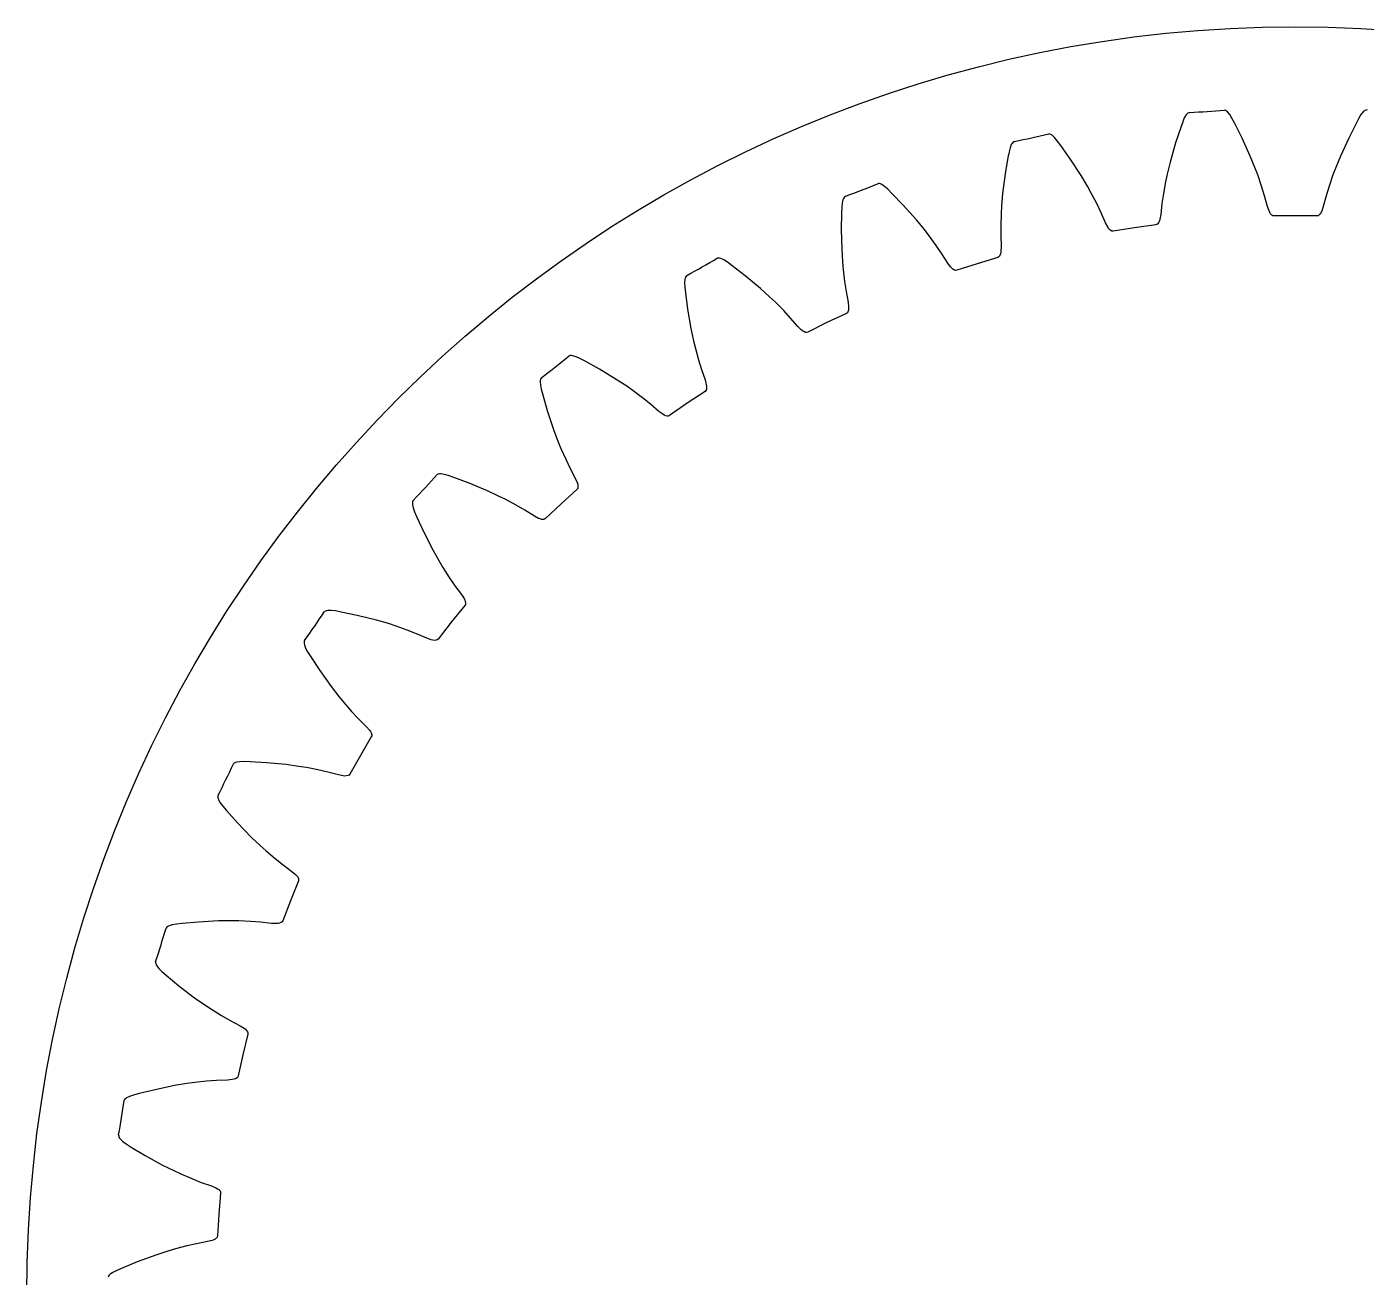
# Model space of a CAD drawing. Extents: x -35.2 to 35.2, y -35.2 to 35.2.
# Drawn here: x -35.25 to 1.97, y 0.5 to 35.25 of the extents above; entities that cross this region are included whole.
import ezdxf

# ---------------------------------------------------------------- set-up
doc = ezdxf.new("R2010")
doc.units = 0

msp = doc.modelspace()

# ---------------------------------------------------------------- linework, layer by layer
msp.add_circle((0, 0), 35.25)
msp.add_circle((0, 0), 35.25)
at = {"layer": 'layer0'}
for p, q in [((-3.04, 32.795), (-3.087, 32.716)), ((-3.015, 32.824), (-3.04, 32.795)), ((-2.989, 32.846), (-3.015, 32.824)), ((-2.963, 32.861), (-2.989, 32.846)), ((-2.936, 32.869), (-2.963, 32.861)), ((-1.939, 32.925), (-1.968, 32.936)), ((-1.911, 32.907), (-1.939, 32.925)), ((-1.882, 32.882), (-1.911, 32.907)), ((-1.823, 32.811), (-1.882, 32.882)), ((-1.765, 32.711), (-1.823, 32.811)), ((1.823, 32.811), (1.765, 32.711)), ((1.882, 32.882), (1.823, 32.811)), ((1.911, 32.907), (1.882, 32.882)), ((1.939, 32.925), (1.911, 32.907)), ((1.968, 32.936), (1.939, 32.925)), ((1.996, 32.939), (1.968, 32.936)), ((-3.186, 32.453), (-3.328, 32.021)), ((-3.13, 32.608), (-3.186, 32.453)), ((-3.087, 32.716), (-3.13, 32.608)), ((-1.686, 32.565), (-1.765, 32.711)), ((-1.482, 32.159), (-1.686, 32.565)), ((1.686, 32.565), (1.482, 32.159)), ((1.765, 32.711), (1.686, 32.565)), ((-7.874, 32.008), (-7.894, 31.976)), ((-7.852, 32.034), (-7.874, 32.008)), ((-7.828, 32.053), (-7.852, 32.034)), ((-7.802, 32.064), (-7.828, 32.053)), ((-6.825, 32.268), (-6.855, 32.275)), ((-6.794, 32.255), (-6.825, 32.268)), ((-6.762, 32.234), (-6.794, 32.255)), ((-6.693, 32.172), (-6.762, 32.234)), ((-6.62, 32.082), (-6.693, 32.172)), ((-6.521, 31.95), (-6.62, 32.082)), ((-3.328, 32.021), (-3.479, 31.491)), ((-1.253, 31.658), (-1.482, 32.159)), ((1.482, 32.159), (1.253, 31.658)), ((-7.955, 31.777), (-7.987, 31.615)), ((-7.929, 31.89), (-7.955, 31.777)), ((-7.894, 31.976), (-7.929, 31.89)), ((-6.258, 31.579), (-6.521, 31.95)), ((-1.123, 31.339), (-1.253, 31.658)), ((1.253, 31.658), (1.123, 31.339)), ((-7.987, 31.615), (-8.063, 31.167)), ((-5.957, 31.118), (-6.258, 31.579)), ((-3.479, 31.491), (-3.561, 31.156)), ((-1.045, 31.131), (-1.123, 31.339)), ((1.123, 31.339), (1.045, 31.131)), ((-11.558, 30.891), (-11.588, 30.892)), ((-8.063, 31.167), (-8.134, 30.621)), ((-5.781, 30.821), (-5.957, 31.118)), ((-3.607, 30.939), (-3.666, 30.616)), ((-3.561, 31.156), (-3.607, 30.939)), ((-0.938, 30.821), (-1.045, 31.131)), ((1.045, 31.131), (0.938, 30.821)), ((-12.517, 30.528), (-12.538, 30.506)), ((-12.494, 30.543), (-12.517, 30.528)), ((-11.525, 30.882), (-11.558, 30.891)), ((-11.49, 30.867), (-11.525, 30.882)), ((-11.413, 30.815), (-11.49, 30.867)), ((-11.328, 30.737), (-11.413, 30.815)), ((-11.21, 30.621), (-11.328, 30.737)), ((-10.895, 30.294), (-11.21, 30.621)), ((-8.134, 30.621), (-8.164, 30.277)), ((-5.673, 30.627), (-5.781, 30.821)), ((-5.521, 30.337), (-5.673, 30.627)), ((-3.666, 30.616), (-3.709, 30.338)), ((-0.854, 30.552), (-0.938, 30.821)), ((-0.775, 30.256), (-0.854, 30.552)), ((0.854, 30.552), (0.775, 30.256)), ((0.938, 30.821), (0.854, 30.552)), ((-12.603, 30.237), (-12.61, 30.072)), ((-12.593, 30.352), (-12.603, 30.237)), ((-12.572, 30.442), (-12.593, 30.352)), ((-12.556, 30.477), (-12.572, 30.442)), ((-12.538, 30.506), (-12.556, 30.477)), ((-10.529, 29.882), (-10.895, 30.294)), ((-8.164, 30.277), (-8.178, 30.056)), ((-5.398, 30.083), (-5.521, 30.337)), ((-3.709, 30.338), (-3.743, 30.033)), ((-0.733, 30.132), (-0.775, 30.256)), ((0.775, 30.256), (0.733, 30.132)), ((-12.61, 30.072), (-12.618, 29.617)), ((-10.31, 29.616), (-10.529, 29.882)), ((-8.178, 30.056), (-8.189, 29.728)), ((-5.276, 29.802), (-5.398, 30.083)), ((-5.216, 29.686), (-5.276, 29.802)), ((-3.826, 29.776), (-3.847, 29.759)), ((-3.797, 29.82), (-3.826, 29.776)), ((-3.78, 29.858), (-3.797, 29.82)), ((-3.766, 29.905), (-3.78, 29.858)), ((-3.743, 30.033), (-3.766, 29.905)), ((-0.712, 30.088), (-0.733, 30.132)), ((-0.69, 30.053), (-0.712, 30.088)), ((-0.655, 30.013), (-0.69, 30.053)), ((-0.631, 30), (-0.655, 30.013)), ((-0.597, 29.994), (-0.631, 30)), ((0, 29.999), (-0.597, 29.994)), ((0.597, 29.994), (0, 29.999)), ((0, 29.999), (0, 29.999)), ((0.631, 30), (0.597, 29.994)), ((0.655, 30.013), (0.631, 30)), ((0.69, 30.053), (0.655, 30.013)), ((0.712, 30.088), (0.69, 30.053)), ((0.733, 30.132), (0.712, 30.088)), ((-12.618, 29.617), (-12.607, 29.067)), ((-10.174, 29.44), (-10.31, 29.616)), ((-9.981, 29.175), (-10.174, 29.44)), ((-8.189, 29.728), (-8.189, 29.446)), ((-8.189, 29.446), (-8.178, 29.14)), ((-5.189, 29.646), (-5.216, 29.686)), ((-5.161, 29.614), (-5.189, 29.646)), ((-5.121, 29.581), (-5.161, 29.614)), ((-5.096, 29.571), (-5.121, 29.581)), ((-5.061, 29.57), (-5.096, 29.571)), ((-4.471, 29.664), (-5.061, 29.57)), ((-3.88, 29.748), (-4.471, 29.664)), ((-4.471, 29.664), (-4.471, 29.664)), ((-3.847, 29.759), (-3.88, 29.748)), ((-12.607, 29.067), (-12.586, 28.722)), ((-9.822, 28.943), (-9.981, 29.175)), ((-8.178, 29.14), (-8.181, 29.009)), ((-16.033, 28.823), (-16.063, 28.82)), ((-15.999, 28.819), (-16.033, 28.823)), ((-15.962, 28.809), (-15.999, 28.819)), ((-15.879, 28.77), (-15.962, 28.809)), ((-15.782, 28.706), (-15.879, 28.77)), ((-15.649, 28.608), (-15.782, 28.706)), ((-12.586, 28.722), (-12.566, 28.501)), ((-9.659, 28.683), (-9.822, 28.943)), ((-9.582, 28.577), (-9.659, 28.683)), ((-8.842, 28.666), (-9.411, 28.485)), ((-8.27, 28.837), (-8.842, 28.666)), ((-8.842, 28.666), (-8.842, 28.666)), ((-8.239, 28.853), (-8.27, 28.837)), ((-8.221, 28.873), (-8.239, 28.853)), ((-8.199, 28.921), (-8.221, 28.873)), ((-8.188, 28.961), (-8.199, 28.921)), ((-8.181, 29.009), (-8.188, 28.961)), ((-16.945, 28.296), (-16.959, 28.266)), ((-16.927, 28.321), (-16.945, 28.296)), ((-16.906, 28.34), (-16.927, 28.321)), ((-15.288, 28.331), (-15.649, 28.608)), ((-14.865, 27.979), (-15.288, 28.331)), ((-12.566, 28.501), (-12.528, 28.175)), ((-9.549, 28.542), (-9.582, 28.577)), ((-9.517, 28.514), (-9.549, 28.542)), ((-9.472, 28.487), (-9.517, 28.514)), ((-9.446, 28.481), (-9.472, 28.487)), ((-9.411, 28.485), (-9.446, 28.481)), ((-16.968, 28.229), (-16.976, 28.137)), ((-16.976, 28.137), (-16.969, 28.021)), ((-16.969, 28.021), (-16.951, 27.856)), ((-16.959, 28.266), (-16.968, 28.229)), ((-14.609, 27.748), (-14.865, 27.979)), ((-12.528, 28.175), (-12.486, 27.897)), ((-16.951, 27.856), (-16.892, 27.406)), ((-14.448, 27.595), (-14.609, 27.748)), ((-14.217, 27.362), (-14.448, 27.595)), ((-12.486, 27.897), (-12.429, 27.596)), ((-12.429, 27.596), (-12.413, 27.466)), ((-16.892, 27.406), (-16.798, 26.863)), ((-14.026, 27.156), (-14.217, 27.362)), ((-12.476, 27.283), (-13.016, 27.028)), ((-12.448, 27.303), (-12.476, 27.283)), ((-12.432, 27.325), (-12.448, 27.303)), ((-12.418, 27.376), (-12.432, 27.325)), ((-12.413, 27.418), (-12.418, 27.376)), ((-12.413, 27.466), (-12.413, 27.418)), ((-16.798, 26.863), (-16.726, 26.526)), ((-13.826, 26.923), (-14.026, 27.156)), ((-13.734, 26.83), (-13.826, 26.923)), ((-13.697, 26.799), (-13.734, 26.83)), ((-13.661, 26.777), (-13.697, 26.799)), ((-13.016, 27.028), (-13.552, 26.765)), ((-13.016, 27.028), (-13.016, 27.028)), ((-16.726, 26.526), (-16.673, 26.31)), ((-13.612, 26.757), (-13.661, 26.777)), ((-13.585, 26.755), (-13.612, 26.757)), ((-13.552, 26.765), (-13.585, 26.755)), ((-20.15, 26.111), (-20.179, 26.104)), ((-20.116, 26.113), (-20.15, 26.111)), ((-20.078, 26.108), (-20.116, 26.113)), ((-19.989, 26.082), (-20.078, 26.108)), ((-19.885, 26.033), (-19.989, 26.082)), ((-16.673, 26.31), (-16.587, 25.993)), ((-19.738, 25.956), (-19.885, 26.033)), ((-19.34, 25.736), (-19.738, 25.956)), ((-18.869, 25.451), (-19.34, 25.736)), ((-16.587, 25.993), (-16.505, 25.724)), ((-16.505, 25.724), (-16.403, 25.435)), ((-20.982, 25.422), (-20.986, 25.384)), ((-20.986, 25.384), (-20.98, 25.292)), ((-20.973, 25.455), (-20.982, 25.422)), ((-20.959, 25.482), (-20.973, 25.455)), ((-20.941, 25.504), (-20.959, 25.482)), ((-18.581, 25.261), (-18.869, 25.451)), ((-16.403, 25.435), (-16.368, 25.309)), ((-16.368, 25.309), (-16.361, 25.261)), ((-20.98, 25.292), (-20.955, 25.179)), ((-20.955, 25.179), (-20.914, 25.019)), ((-20.914, 25.019), (-20.788, 24.582)), ((-18.4, 25.133), (-18.581, 25.261)), ((-18.137, 24.937), (-18.4, 25.133)), ((-17.916, 24.762), (-18.137, 24.937)), ((-16.403, 25.118), (-16.899, 24.787)), ((-16.378, 25.143), (-16.403, 25.118)), ((-16.366, 25.167), (-16.378, 25.143)), ((-16.359, 25.219), (-16.366, 25.167)), ((-16.361, 25.261), (-16.359, 25.219)), ((-20.788, 24.582), (-20.614, 24.059)), ((-17.684, 24.562), (-17.916, 24.762)), ((-16.899, 24.787), (-17.389, 24.446)), ((-16.899, 24.787), (-16.899, 24.787)), ((-17.58, 24.483), (-17.684, 24.562)), ((-17.538, 24.459), (-17.58, 24.483)), ((-17.499, 24.442), (-17.538, 24.459)), ((-17.448, 24.429), (-17.499, 24.442)), ((-17.421, 24.432), (-17.448, 24.429)), ((-17.389, 24.446), (-17.421, 24.432)), ((-20.614, 24.059), (-20.493, 23.737)), ((-20.493, 23.737), (-20.408, 23.531)), ((-20.408, 23.531), (-20.276, 23.231)), ((-20.276, 23.231), (-20.154, 22.977)), ((-23.816, 22.817), (-23.845, 22.805)), ((-23.783, 22.823), (-23.816, 22.817)), ((-23.745, 22.824), (-23.783, 22.823)), ((-23.654, 22.812), (-23.745, 22.824)), ((-23.542, 22.778), (-23.654, 22.812)), ((-23.386, 22.725), (-23.542, 22.778)), ((-22.96, 22.566), (-23.386, 22.725)), ((-20.154, 22.977), (-20.011, 22.706)), ((-20.011, 22.706), (-19.957, 22.587)), ((-22.452, 22.355), (-22.96, 22.566)), ((-22.139, 22.209), (-22.452, 22.355)), ((-19.963, 22.393), (-20.405, 21.991)), ((-19.942, 22.421), (-19.963, 22.393)), ((-19.957, 22.587), (-19.943, 22.541)), ((-19.943, 22.541), (-19.935, 22.499)), ((-19.934, 22.447), (-19.942, 22.421)), ((-19.935, 22.499), (-19.934, 22.447)), ((-24.533, 22.045), (-24.537, 22.011)), ((-24.537, 22.011), (-24.535, 21.973)), ((-24.535, 21.973), (-24.516, 21.883)), ((-24.523, 22.074), (-24.533, 22.045)), ((-24.509, 22.098), (-24.523, 22.074)), ((-21.94, 22.11), (-22.139, 22.209)), ((-21.651, 21.955), (-21.94, 22.11)), ((-20.405, 21.991), (-20.839, 21.581)), ((-20.405, 21.991), (-20.405, 21.991)), ((-24.516, 21.883), (-24.474, 21.774)), ((-24.474, 21.774), (-24.409, 21.622)), ((-24.409, 21.622), (-24.219, 21.209)), ((-21.407, 21.815), (-21.651, 21.955)), ((-21.147, 21.652), (-21.407, 21.815)), ((-21.032, 21.589), (-21.147, 21.652)), ((-20.987, 21.572), (-21.032, 21.589)), ((-20.947, 21.561), (-20.987, 21.572)), ((-20.894, 21.556), (-20.947, 21.561)), ((-20.868, 21.562), (-20.894, 21.556)), ((-20.839, 21.581), (-20.868, 21.562)), ((-24.219, 21.209), (-23.97, 20.718)), ((-23.97, 20.718), (-23.802, 20.417)), ((-23.802, 20.417), (-23.688, 20.226)), ((-23.688, 20.226), (-23.512, 19.949)), ((-23.512, 19.949), (-23.354, 19.717)), ((-23.354, 19.717), (-23.172, 19.47)), ((-23.172, 19.47), (-23.101, 19.36)), ((-23.101, 19.36), (-23.08, 19.317)), ((-26.951, 19.012), (-26.977, 18.997)), ((-26.919, 19.023), (-26.951, 19.012)), ((-26.882, 19.03), (-26.919, 19.023)), ((-26.789, 19.032), (-26.882, 19.03)), ((-26.674, 19.015), (-26.789, 19.032)), ((-26.512, 18.985), (-26.674, 19.015)), ((-26.067, 18.892), (-26.512, 18.985)), ((-23.078, 19.168), (-23.454, 18.704)), ((-23.08, 19.317), (-23.066, 19.277)), ((-23.061, 19.198), (-23.078, 19.168)), ((-23.066, 19.277), (-23.057, 19.225)), ((-23.057, 19.225), (-23.061, 19.198)), ((-25.533, 18.759), (-26.067, 18.892)), ((-25.202, 18.662), (-25.533, 18.759)), ((-24.99, 18.593), (-25.202, 18.662)), ((-23.454, 18.704), (-23.822, 18.234)), ((-23.454, 18.704), (-23.454, 18.704)), ((-24.681, 18.483), (-24.99, 18.593)), ((-24.419, 18.381), (-24.681, 18.483)), ((-24.138, 18.258), (-24.419, 18.381)), ((-24.015, 18.213), (-24.138, 18.258)), ((-27.539, 18.172), (-27.544, 18.142)), ((-27.544, 18.142), (-27.543, 18.108)), ((-27.543, 18.108), (-27.536, 18.071)), ((-27.528, 18.198), (-27.539, 18.172)), ((-27.536, 18.071), (-27.503, 17.984)), ((-27.503, 17.984), (-27.446, 17.883)), ((-27.446, 17.883), (-27.359, 17.743)), ((-23.968, 18.203), (-24.015, 18.213)), ((-23.926, 18.198), (-23.968, 18.203)), ((-23.874, 18.201), (-23.926, 18.198)), ((-23.849, 18.211), (-23.874, 18.201)), ((-23.822, 18.234), (-23.849, 18.211)), ((-27.359, 17.743), (-27.11, 17.363)), ((-27.11, 17.363), (-26.79, 16.914)), ((-26.79, 16.914), (-26.579, 16.642)), ((-26.579, 16.642), (-26.438, 16.47)), ((-26.438, 16.47), (-26.223, 16.222)), ((-26.223, 16.222), (-26.032, 16.016)), ((-26.032, 16.016), (-25.815, 15.799)), ((-25.815, 15.799), (-25.728, 15.701)), ((-25.728, 15.701), (-25.701, 15.661)), ((-25.701, 15.661), (-25.681, 15.624)), ((-25.677, 15.514), (-25.98, 15)), ((-25.681, 15.624), (-25.665, 15.574)), ((-25.665, 15.547), (-25.677, 15.514)), ((-25.665, 15.574), (-25.665, 15.547)), ((-25.98, 15), (-26.274, 14.48)), ((-25.98, 15), (-25.98, 15)), ((-29.484, 14.783), (-29.507, 14.764)), ((-29.454, 14.799), (-29.484, 14.783)), ((-29.418, 14.811), (-29.454, 14.799)), ((-29.327, 14.826), (-29.418, 14.811)), ((-29.21, 14.827), (-29.327, 14.826)), ((-29.045, 14.822), (-29.21, 14.827)), ((-28.591, 14.796), (-29.045, 14.822)), ((-28.043, 14.744), (-28.591, 14.796)), ((-27.701, 14.697), (-28.043, 14.744)), ((-27.482, 14.661), (-27.701, 14.697)), ((-27.16, 14.598), (-27.482, 14.661)), ((-26.886, 14.536), (-27.16, 14.598)), ((-26.59, 14.457), (-26.886, 14.536)), ((-26.462, 14.431), (-26.59, 14.457)), ((-26.413, 14.427), (-26.462, 14.431)), ((-26.371, 14.429), (-26.413, 14.427)), ((-26.32, 14.44), (-26.371, 14.429)), ((-26.296, 14.453), (-26.32, 14.44)), ((-26.274, 14.48), (-26.296, 14.453)), ((-29.94, 13.865), (-29.941, 13.834)), ((-29.941, 13.834), (-29.934, 13.801)), ((-29.933, 13.892), (-29.94, 13.865)), ((-29.934, 13.801), (-29.922, 13.765)), ((-29.922, 13.765), (-29.876, 13.684)), ((-29.876, 13.684), (-29.805, 13.593)), ((-29.805, 13.593), (-29.698, 13.467)), ((-29.698, 13.467), (-29.395, 13.128)), ((-29.395, 13.128), (-29.012, 12.732)), ((-29.012, 12.732), (-28.762, 12.494)), ((-28.762, 12.494), (-28.597, 12.346)), ((-28.597, 12.346), (-28.348, 12.133)), ((-28.348, 12.133), (-28.128, 11.957)), ((-28.128, 11.957), (-27.881, 11.775)), ((-27.881, 11.775), (-27.781, 11.691)), ((-27.781, 11.691), (-27.748, 11.656)), ((-27.748, 11.656), (-27.723, 11.622)), ((-27.723, 11.622), (-27.699, 11.575)), ((-27.696, 11.548), (-27.702, 11.514)), ((-27.699, 11.575), (-27.696, 11.548)), ((-27.702, 11.514), (-27.926, 10.96)), ((-27.926, 10.96), (-28.139, 10.402)), ((-27.926, 10.96), (-27.926, 10.96)), ((-31.358, 10.223), (-31.378, 10.201)), ((-31.33, 10.244), (-31.358, 10.223)), ((-31.297, 10.261), (-31.33, 10.244)), ((-31.209, 10.29), (-31.297, 10.261)), ((-31.094, 10.308), (-31.209, 10.29)), ((-30.93, 10.328), (-31.094, 10.308)), ((-30.477, 10.37), (-30.93, 10.328)), ((-29.927, 10.4), (-30.477, 10.37)), ((-29.583, 10.404), (-29.927, 10.4)), ((-29.36, 10.401), (-29.583, 10.404)), ((-29.033, 10.387), (-29.36, 10.401)), ((-28.752, 10.367), (-29.033, 10.387)), ((-28.447, 10.332), (-28.752, 10.367)), ((-28.317, 10.326), (-28.447, 10.332)), ((-28.269, 10.329), (-28.317, 10.326)), ((-28.227, 10.337), (-28.269, 10.329)), ((-28.178, 10.355), (-28.227, 10.337)), ((-28.157, 10.373), (-28.178, 10.355)), ((-28.139, 10.402), (-28.157, 10.373)), ((-31.669, 9.276), (-31.672, 9.247)), ((-31.672, 9.247), (-31.668, 9.217)), ((-31.668, 9.217), (-31.657, 9.185)), ((-31.657, 9.185), (-31.639, 9.152)), ((-31.639, 9.152), (-31.582, 9.079)), ((-31.582, 9.079), (-31.498, 8.999)), ((-31.498, 8.999), (-31.373, 8.89)), ((-31.373, 8.89), (-31.023, 8.601)), ((-31.023, 8.601), (-30.586, 8.266)), ((-30.586, 8.266), (-30.303, 8.068)), ((-30.303, 8.068), (-30.118, 7.946)), ((-30.118, 7.946), (-29.839, 7.772)), ((-29.839, 7.772), (-29.596, 7.631)), ((-29.596, 7.631), (-29.325, 7.488)), ((-29.325, 7.488), (-29.213, 7.42)), ((-29.109, 7.256), (-29.247, 6.675)), ((-29.213, 7.42), (-29.175, 7.39)), ((-29.175, 7.39), (-29.146, 7.36)), ((-29.146, 7.36), (-29.115, 7.317)), ((-29.115, 7.317), (-29.107, 7.291)), ((-29.107, 7.291), (-29.109, 7.256)), ((-29.247, 6.675), (-29.375, 6.092)), ((-29.247, 6.675), (-29.247, 6.675)), ((-29.976, 5.966), (-30.257, 5.944)), ((-29.67, 5.977), (-29.976, 5.966)), ((-29.54, 5.99), (-29.67, 5.977)), ((-29.492, 6.001), (-29.54, 5.99)), ((-29.453, 6.015), (-29.492, 6.001)), ((-29.407, 6.04), (-29.453, 6.015)), ((-29.388, 6.06), (-29.407, 6.04)), ((-29.375, 6.092), (-29.388, 6.06)), ((-32.124, 5.602), (-32.283, 5.558)), ((-31.683, 5.711), (-32.124, 5.602)), ((-31.143, 5.823), (-31.683, 5.711)), ((-30.803, 5.879), (-31.143, 5.823)), ((-30.583, 5.909), (-30.803, 5.879)), ((-30.257, 5.944), (-30.583, 5.909)), ((-32.531, 5.436), (-32.548, 5.41)), ((-32.507, 5.46), (-32.531, 5.436)), ((-32.476, 5.482), (-32.507, 5.46)), ((-32.394, 5.523), (-32.476, 5.482)), ((-32.283, 5.558), (-32.394, 5.523)), ((-32.698, 4.452), (-32.697, 4.424)), ((-32.697, 4.424), (-32.688, 4.395)), ((-32.688, 4.395), (-32.672, 4.365)), ((-32.672, 4.365), (-32.65, 4.334)), ((-32.65, 4.334), (-32.583, 4.27)), ((-32.583, 4.27), (-32.487, 4.204)), ((-32.487, 4.204), (-32.348, 4.115)), ((-32.348, 4.115), (-31.958, 3.881)), ((-31.958, 3.881), (-31.476, 3.615)), ((-31.476, 3.615), (-31.167, 3.461)), ((-31.167, 3.461), (-30.966, 3.368)), ((-30.966, 3.368), (-30.664, 3.238)), ((-30.664, 3.238), (-30.403, 3.135)), ((-30.403, 3.135), (-30.113, 3.034)), ((-30.113, 3.034), (-29.993, 2.983)), ((-29.993, 2.983), (-29.951, 2.959)), ((-29.951, 2.959), (-29.917, 2.934)), ((-29.917, 2.934), (-29.881, 2.896)), ((-29.865, 2.837), (-29.915, 2.242)), ((-29.881, 2.896), (-29.869, 2.871)), ((-29.869, 2.871), (-29.865, 2.837)), ((-29.915, 2.242), (-29.955, 1.646)), ((-29.915, 2.242), (-29.915, 2.242)), ((-30.102, 1.52), (-30.229, 1.488)), ((-30.057, 1.538), (-30.102, 1.52)), ((-30.02, 1.558), (-30.057, 1.538)), ((-29.979, 1.59), (-30.02, 1.558)), ((-29.963, 1.612), (-29.979, 1.59)), ((-29.955, 1.646), (-29.963, 1.612)), ((-31.335, 1.222), (-31.663, 1.116)), ((-31.122, 1.285), (-31.335, 1.222)), ((-30.805, 1.368), (-31.122, 1.285)), ((-30.53, 1.431), (-30.805, 1.368)), ((-30.229, 1.488), (-30.53, 1.431)), ((-32.6, 0.752), (-32.751, 0.685)), ((-32.18, 0.926), (-32.6, 0.752)), ((-31.663, 1.116), (-32.18, 0.926)), ((-32.978, 0.526), (-32.991, 0.499)), ((-32.958, 0.554), (-32.978, 0.526)), ((-32.931, 0.581), (-32.958, 0.554)), ((-32.855, 0.634), (-32.931, 0.581)), ((-32.751, 0.685), (-32.855, 0.634))]:
    msp.add_line(p, q, dxfattribs=at)
for centre, start, end in [((-4.881, 68.065), 273.1629, 274.74), ((-14.971, 66.578), 281.7344, 283.3114), ((-24.726, 63.603), 290.3058, 291.8828), ((-33.93, 59.207), 298.8772, 300.4543), ((-42.375, 53.489), 307.4486, 309.0257), ((-49.874, 46.576), 316.0201, 317.5971), ((-56.259, 38.622), 324.5915, 326.1686), ((-61.387, 29.806), 333.1629, 334.74), ((-65.143, 20.324), 341.7344, 343.3114), ((-67.445, 10.388), 350.3058, 351.8828)]:
    msp.add_arc(centre, 35.25, start, end, dxfattribs=at)
at = {"layer": 'layer1'}
for p, q in [((-3.04, 32.795), (-3.087, 32.716)), ((-3.015, 32.824), (-3.04, 32.795)), ((-2.989, 32.846), (-3.015, 32.824)), ((-2.963, 32.861), (-2.989, 32.846)), ((-2.936, 32.869), (-2.963, 32.861)), ((-1.939, 32.925), (-1.968, 32.936)), ((-1.911, 32.907), (-1.939, 32.925)), ((-1.882, 32.882), (-1.911, 32.907)), ((-1.823, 32.811), (-1.882, 32.882)), ((-1.765, 32.711), (-1.823, 32.811)), ((1.823, 32.811), (1.765, 32.711)), ((1.882, 32.882), (1.823, 32.811)), ((1.911, 32.907), (1.882, 32.882)), ((1.939, 32.925), (1.911, 32.907)), ((1.968, 32.936), (1.939, 32.925)), ((1.996, 32.939), (1.968, 32.936)), ((-3.186, 32.453), (-3.328, 32.021)), ((-3.13, 32.608), (-3.186, 32.453)), ((-3.087, 32.716), (-3.13, 32.608)), ((-1.686, 32.565), (-1.765, 32.711)), ((-1.482, 32.159), (-1.686, 32.565)), ((1.686, 32.565), (1.482, 32.159)), ((1.765, 32.711), (1.686, 32.565)), ((-7.874, 32.008), (-7.894, 31.976)), ((-7.852, 32.034), (-7.874, 32.008)), ((-7.828, 32.053), (-7.852, 32.034)), ((-7.802, 32.064), (-7.828, 32.053)), ((-6.825, 32.268), (-6.855, 32.275)), ((-6.794, 32.255), (-6.825, 32.268)), ((-6.762, 32.234), (-6.794, 32.255)), ((-6.693, 32.172), (-6.762, 32.234)), ((-6.62, 32.082), (-6.693, 32.172)), ((-6.521, 31.95), (-6.62, 32.082)), ((-3.328, 32.021), (-3.479, 31.491)), ((-1.253, 31.658), (-1.482, 32.159)), ((1.482, 32.159), (1.253, 31.658)), ((-7.955, 31.777), (-7.987, 31.615)), ((-7.929, 31.89), (-7.955, 31.777)), ((-7.894, 31.976), (-7.929, 31.89)), ((-6.258, 31.579), (-6.521, 31.95)), ((-1.123, 31.339), (-1.253, 31.658)), ((1.253, 31.658), (1.123, 31.339)), ((-7.987, 31.615), (-8.063, 31.167)), ((-5.957, 31.118), (-6.258, 31.579)), ((-3.479, 31.491), (-3.561, 31.156)), ((-1.045, 31.131), (-1.123, 31.339)), ((1.123, 31.339), (1.045, 31.131)), ((-11.558, 30.891), (-11.588, 30.892)), ((-8.063, 31.167), (-8.134, 30.621)), ((-5.781, 30.821), (-5.957, 31.118)), ((-3.607, 30.939), (-3.666, 30.616)), ((-3.561, 31.156), (-3.607, 30.939)), ((-0.938, 30.821), (-1.045, 31.131)), ((1.045, 31.131), (0.938, 30.821)), ((-12.517, 30.528), (-12.538, 30.506)), ((-12.494, 30.543), (-12.517, 30.528)), ((-11.525, 30.882), (-11.558, 30.891)), ((-11.49, 30.867), (-11.525, 30.882)), ((-11.413, 30.815), (-11.49, 30.867)), ((-11.328, 30.737), (-11.413, 30.815)), ((-11.21, 30.621), (-11.328, 30.737)), ((-10.895, 30.294), (-11.21, 30.621)), ((-8.134, 30.621), (-8.164, 30.277)), ((-5.673, 30.627), (-5.781, 30.821)), ((-5.521, 30.337), (-5.673, 30.627)), ((-3.666, 30.616), (-3.709, 30.338)), ((-0.854, 30.552), (-0.938, 30.821)), ((-0.775, 30.256), (-0.854, 30.552)), ((0.854, 30.552), (0.775, 30.256)), ((0.938, 30.821), (0.854, 30.552)), ((-12.603, 30.237), (-12.61, 30.072)), ((-12.593, 30.352), (-12.603, 30.237)), ((-12.572, 30.442), (-12.593, 30.352)), ((-12.556, 30.477), (-12.572, 30.442)), ((-12.538, 30.506), (-12.556, 30.477)), ((-10.529, 29.882), (-10.895, 30.294)), ((-8.164, 30.277), (-8.178, 30.056)), ((-5.398, 30.083), (-5.521, 30.337)), ((-3.709, 30.338), (-3.743, 30.033)), ((-0.733, 30.132), (-0.775, 30.256)), ((0.775, 30.256), (0.733, 30.132)), ((-12.61, 30.072), (-12.618, 29.617)), ((-10.31, 29.616), (-10.529, 29.882)), ((-8.178, 30.056), (-8.189, 29.728)), ((-5.276, 29.802), (-5.398, 30.083)), ((-5.216, 29.686), (-5.276, 29.802)), ((-3.826, 29.776), (-3.847, 29.759)), ((-3.797, 29.82), (-3.826, 29.776)), ((-3.78, 29.858), (-3.797, 29.82)), ((-3.766, 29.905), (-3.78, 29.858)), ((-3.743, 30.033), (-3.766, 29.905)), ((-0.712, 30.088), (-0.733, 30.132)), ((-0.69, 30.053), (-0.712, 30.088)), ((-0.655, 30.013), (-0.69, 30.053)), ((-0.631, 30), (-0.655, 30.013)), ((-0.597, 29.994), (-0.631, 30)), ((0, 29.999), (-0.597, 29.994)), ((0.597, 29.994), (0, 29.999)), ((0, 29.999), (0, 29.999)), ((0.631, 30), (0.597, 29.994)), ((0.655, 30.013), (0.631, 30)), ((0.69, 30.053), (0.655, 30.013)), ((0.712, 30.088), (0.69, 30.053)), ((0.733, 30.132), (0.712, 30.088)), ((-12.618, 29.617), (-12.607, 29.067)), ((-10.174, 29.44), (-10.31, 29.616)), ((-9.981, 29.175), (-10.174, 29.44)), ((-8.189, 29.728), (-8.189, 29.446)), ((-8.189, 29.446), (-8.178, 29.14)), ((-5.189, 29.646), (-5.216, 29.686)), ((-5.161, 29.614), (-5.189, 29.646)), ((-5.121, 29.581), (-5.161, 29.614)), ((-5.096, 29.571), (-5.121, 29.581)), ((-5.061, 29.57), (-5.096, 29.571)), ((-4.471, 29.664), (-5.061, 29.57)), ((-3.88, 29.748), (-4.471, 29.664)), ((-4.471, 29.664), (-4.471, 29.664)), ((-3.847, 29.759), (-3.88, 29.748)), ((-12.607, 29.067), (-12.586, 28.722)), ((-9.822, 28.943), (-9.981, 29.175)), ((-8.178, 29.14), (-8.181, 29.009)), ((-16.033, 28.823), (-16.063, 28.82)), ((-15.999, 28.819), (-16.033, 28.823)), ((-15.962, 28.809), (-15.999, 28.819)), ((-15.879, 28.77), (-15.962, 28.809)), ((-15.782, 28.706), (-15.879, 28.77)), ((-15.649, 28.608), (-15.782, 28.706)), ((-12.586, 28.722), (-12.566, 28.501)), ((-9.659, 28.683), (-9.822, 28.943)), ((-9.582, 28.577), (-9.659, 28.683)), ((-8.842, 28.666), (-9.411, 28.485)), ((-8.27, 28.837), (-8.842, 28.666)), ((-8.842, 28.666), (-8.842, 28.666)), ((-8.239, 28.853), (-8.27, 28.837)), ((-8.221, 28.873), (-8.239, 28.853)), ((-8.199, 28.921), (-8.221, 28.873)), ((-8.188, 28.961), (-8.199, 28.921)), ((-8.181, 29.009), (-8.188, 28.961)), ((-16.945, 28.296), (-16.959, 28.266)), ((-16.927, 28.321), (-16.945, 28.296)), ((-16.906, 28.34), (-16.927, 28.321)), ((-15.288, 28.331), (-15.649, 28.608)), ((-14.865, 27.979), (-15.288, 28.331)), ((-12.566, 28.501), (-12.528, 28.175)), ((-9.549, 28.542), (-9.582, 28.577)), ((-9.517, 28.514), (-9.549, 28.542)), ((-9.472, 28.487), (-9.517, 28.514)), ((-9.446, 28.481), (-9.472, 28.487)), ((-9.411, 28.485), (-9.446, 28.481)), ((-16.968, 28.229), (-16.976, 28.137)), ((-16.976, 28.137), (-16.969, 28.021)), ((-16.969, 28.021), (-16.951, 27.856)), ((-16.959, 28.266), (-16.968, 28.229)), ((-14.609, 27.748), (-14.865, 27.979)), ((-12.528, 28.175), (-12.486, 27.897)), ((-16.951, 27.856), (-16.892, 27.406)), ((-14.448, 27.595), (-14.609, 27.748)), ((-14.217, 27.362), (-14.448, 27.595)), ((-12.486, 27.897), (-12.429, 27.596)), ((-12.429, 27.596), (-12.413, 27.466)), ((-16.892, 27.406), (-16.798, 26.863)), ((-14.026, 27.156), (-14.217, 27.362)), ((-12.476, 27.283), (-13.016, 27.028)), ((-12.448, 27.303), (-12.476, 27.283)), ((-12.432, 27.325), (-12.448, 27.303)), ((-12.418, 27.376), (-12.432, 27.325)), ((-12.413, 27.418), (-12.418, 27.376)), ((-12.413, 27.466), (-12.413, 27.418)), ((-16.798, 26.863), (-16.726, 26.526)), ((-13.826, 26.923), (-14.026, 27.156)), ((-13.734, 26.83), (-13.826, 26.923)), ((-13.697, 26.799), (-13.734, 26.83)), ((-13.661, 26.777), (-13.697, 26.799)), ((-13.016, 27.028), (-13.552, 26.765)), ((-13.016, 27.028), (-13.016, 27.028)), ((-16.726, 26.526), (-16.673, 26.31)), ((-13.612, 26.757), (-13.661, 26.777)), ((-13.585, 26.755), (-13.612, 26.757)), ((-13.552, 26.765), (-13.585, 26.755)), ((-20.15, 26.111), (-20.179, 26.104)), ((-20.116, 26.113), (-20.15, 26.111)), ((-20.078, 26.108), (-20.116, 26.113)), ((-19.989, 26.082), (-20.078, 26.108)), ((-19.885, 26.033), (-19.989, 26.082)), ((-16.673, 26.31), (-16.587, 25.993)), ((-19.738, 25.956), (-19.885, 26.033)), ((-19.34, 25.736), (-19.738, 25.956)), ((-18.869, 25.451), (-19.34, 25.736)), ((-16.587, 25.993), (-16.505, 25.724)), ((-16.505, 25.724), (-16.403, 25.435)), ((-20.982, 25.422), (-20.986, 25.384)), ((-20.986, 25.384), (-20.98, 25.292)), ((-20.973, 25.455), (-20.982, 25.422)), ((-20.959, 25.482), (-20.973, 25.455)), ((-20.941, 25.504), (-20.959, 25.482)), ((-18.581, 25.261), (-18.869, 25.451)), ((-16.403, 25.435), (-16.368, 25.309)), ((-16.368, 25.309), (-16.361, 25.261)), ((-20.98, 25.292), (-20.955, 25.179)), ((-20.955, 25.179), (-20.914, 25.019)), ((-20.914, 25.019), (-20.788, 24.582)), ((-18.4, 25.133), (-18.581, 25.261)), ((-18.137, 24.937), (-18.4, 25.133)), ((-17.916, 24.762), (-18.137, 24.937)), ((-16.403, 25.118), (-16.899, 24.787)), ((-16.378, 25.143), (-16.403, 25.118)), ((-16.366, 25.167), (-16.378, 25.143)), ((-16.359, 25.219), (-16.366, 25.167)), ((-16.361, 25.261), (-16.359, 25.219)), ((-20.788, 24.582), (-20.614, 24.059)), ((-17.684, 24.562), (-17.916, 24.762)), ((-16.899, 24.787), (-17.389, 24.446)), ((-16.899, 24.787), (-16.899, 24.787)), ((-17.58, 24.483), (-17.684, 24.562)), ((-17.538, 24.459), (-17.58, 24.483)), ((-17.499, 24.442), (-17.538, 24.459)), ((-17.448, 24.429), (-17.499, 24.442)), ((-17.421, 24.432), (-17.448, 24.429)), ((-17.389, 24.446), (-17.421, 24.432)), ((-20.614, 24.059), (-20.493, 23.737)), ((-20.493, 23.737), (-20.408, 23.531)), ((-20.408, 23.531), (-20.276, 23.231)), ((-20.276, 23.231), (-20.154, 22.977)), ((-23.816, 22.817), (-23.845, 22.805)), ((-23.783, 22.823), (-23.816, 22.817)), ((-23.745, 22.824), (-23.783, 22.823)), ((-23.654, 22.812), (-23.745, 22.824)), ((-23.542, 22.778), (-23.654, 22.812)), ((-23.386, 22.725), (-23.542, 22.778)), ((-22.96, 22.566), (-23.386, 22.725)), ((-20.154, 22.977), (-20.011, 22.706)), ((-20.011, 22.706), (-19.957, 22.587)), ((-22.452, 22.355), (-22.96, 22.566)), ((-22.139, 22.209), (-22.452, 22.355)), ((-19.963, 22.393), (-20.405, 21.991)), ((-19.942, 22.421), (-19.963, 22.393)), ((-19.957, 22.587), (-19.943, 22.541)), ((-19.943, 22.541), (-19.935, 22.499)), ((-19.934, 22.447), (-19.942, 22.421)), ((-19.935, 22.499), (-19.934, 22.447)), ((-24.533, 22.045), (-24.537, 22.011)), ((-24.537, 22.011), (-24.535, 21.973)), ((-24.535, 21.973), (-24.516, 21.883)), ((-24.523, 22.074), (-24.533, 22.045)), ((-24.509, 22.098), (-24.523, 22.074)), ((-21.94, 22.11), (-22.139, 22.209)), ((-21.651, 21.955), (-21.94, 22.11)), ((-20.405, 21.991), (-20.839, 21.581)), ((-20.405, 21.991), (-20.405, 21.991)), ((-24.516, 21.883), (-24.474, 21.774)), ((-24.474, 21.774), (-24.409, 21.622)), ((-24.409, 21.622), (-24.219, 21.209)), ((-21.407, 21.815), (-21.651, 21.955)), ((-21.147, 21.652), (-21.407, 21.815)), ((-21.032, 21.589), (-21.147, 21.652)), ((-20.987, 21.572), (-21.032, 21.589)), ((-20.947, 21.561), (-20.987, 21.572)), ((-20.894, 21.556), (-20.947, 21.561)), ((-20.868, 21.562), (-20.894, 21.556)), ((-20.839, 21.581), (-20.868, 21.562)), ((-24.219, 21.209), (-23.97, 20.718)), ((-23.97, 20.718), (-23.802, 20.417)), ((-23.802, 20.417), (-23.688, 20.226)), ((-23.688, 20.226), (-23.512, 19.949)), ((-23.512, 19.949), (-23.354, 19.717)), ((-23.354, 19.717), (-23.172, 19.47)), ((-23.172, 19.47), (-23.101, 19.36)), ((-23.101, 19.36), (-23.08, 19.317)), ((-26.951, 19.012), (-26.977, 18.997)), ((-26.919, 19.023), (-26.951, 19.012)), ((-26.882, 19.03), (-26.919, 19.023)), ((-26.789, 19.032), (-26.882, 19.03)), ((-26.674, 19.015), (-26.789, 19.032)), ((-26.512, 18.985), (-26.674, 19.015)), ((-26.067, 18.892), (-26.512, 18.985)), ((-23.078, 19.168), (-23.454, 18.704)), ((-23.08, 19.317), (-23.066, 19.277)), ((-23.061, 19.198), (-23.078, 19.168)), ((-23.066, 19.277), (-23.057, 19.225)), ((-23.057, 19.225), (-23.061, 19.198)), ((-25.533, 18.759), (-26.067, 18.892)), ((-25.202, 18.662), (-25.533, 18.759)), ((-24.99, 18.593), (-25.202, 18.662)), ((-23.454, 18.704), (-23.822, 18.234)), ((-23.454, 18.704), (-23.454, 18.704)), ((-24.681, 18.483), (-24.99, 18.593)), ((-24.419, 18.381), (-24.681, 18.483)), ((-24.138, 18.258), (-24.419, 18.381)), ((-24.015, 18.213), (-24.138, 18.258)), ((-27.539, 18.172), (-27.544, 18.142)), ((-27.544, 18.142), (-27.543, 18.108)), ((-27.543, 18.108), (-27.536, 18.071)), ((-27.528, 18.198), (-27.539, 18.172)), ((-27.536, 18.071), (-27.503, 17.984)), ((-27.503, 17.984), (-27.446, 17.883)), ((-27.446, 17.883), (-27.359, 17.743)), ((-23.968, 18.203), (-24.015, 18.213)), ((-23.926, 18.198), (-23.968, 18.203)), ((-23.874, 18.201), (-23.926, 18.198)), ((-23.849, 18.211), (-23.874, 18.201)), ((-23.822, 18.234), (-23.849, 18.211)), ((-27.359, 17.743), (-27.11, 17.363)), ((-27.11, 17.363), (-26.79, 16.914)), ((-26.79, 16.914), (-26.579, 16.642)), ((-26.579, 16.642), (-26.438, 16.47)), ((-26.438, 16.47), (-26.223, 16.222)), ((-26.223, 16.222), (-26.032, 16.016)), ((-26.032, 16.016), (-25.815, 15.799)), ((-25.815, 15.799), (-25.728, 15.701)), ((-25.728, 15.701), (-25.701, 15.661)), ((-25.701, 15.661), (-25.681, 15.624)), ((-25.677, 15.514), (-25.98, 15)), ((-25.681, 15.624), (-25.665, 15.574)), ((-25.665, 15.547), (-25.677, 15.514)), ((-25.665, 15.574), (-25.665, 15.547)), ((-25.98, 15), (-26.274, 14.48)), ((-25.98, 15), (-25.98, 15)), ((-29.484, 14.783), (-29.507, 14.764)), ((-29.454, 14.799), (-29.484, 14.783)), ((-29.418, 14.811), (-29.454, 14.799)), ((-29.327, 14.826), (-29.418, 14.811)), ((-29.21, 14.827), (-29.327, 14.826)), ((-29.045, 14.822), (-29.21, 14.827)), ((-28.591, 14.796), (-29.045, 14.822)), ((-28.043, 14.744), (-28.591, 14.796)), ((-27.701, 14.697), (-28.043, 14.744)), ((-27.482, 14.661), (-27.701, 14.697)), ((-27.16, 14.598), (-27.482, 14.661)), ((-26.886, 14.536), (-27.16, 14.598)), ((-26.59, 14.457), (-26.886, 14.536)), ((-26.462, 14.431), (-26.59, 14.457)), ((-26.413, 14.427), (-26.462, 14.431)), ((-26.371, 14.429), (-26.413, 14.427)), ((-26.32, 14.44), (-26.371, 14.429)), ((-26.296, 14.453), (-26.32, 14.44)), ((-26.274, 14.48), (-26.296, 14.453)), ((-29.94, 13.865), (-29.941, 13.834)), ((-29.941, 13.834), (-29.934, 13.801)), ((-29.933, 13.892), (-29.94, 13.865)), ((-29.934, 13.801), (-29.922, 13.765)), ((-29.922, 13.765), (-29.876, 13.684)), ((-29.876, 13.684), (-29.805, 13.593)), ((-29.805, 13.593), (-29.698, 13.467)), ((-29.698, 13.467), (-29.395, 13.128)), ((-29.395, 13.128), (-29.012, 12.732)), ((-29.012, 12.732), (-28.762, 12.494)), ((-28.762, 12.494), (-28.597, 12.346)), ((-28.597, 12.346), (-28.348, 12.133)), ((-28.348, 12.133), (-28.128, 11.957)), ((-28.128, 11.957), (-27.881, 11.775)), ((-27.881, 11.775), (-27.781, 11.691)), ((-27.781, 11.691), (-27.748, 11.656)), ((-27.748, 11.656), (-27.723, 11.622)), ((-27.723, 11.622), (-27.699, 11.575)), ((-27.696, 11.548), (-27.702, 11.514)), ((-27.699, 11.575), (-27.696, 11.548)), ((-27.702, 11.514), (-27.926, 10.96)), ((-27.926, 10.96), (-28.139, 10.402)), ((-27.926, 10.96), (-27.926, 10.96)), ((-31.358, 10.223), (-31.378, 10.201)), ((-31.33, 10.244), (-31.358, 10.223)), ((-31.297, 10.261), (-31.33, 10.244)), ((-31.209, 10.29), (-31.297, 10.261)), ((-31.094, 10.308), (-31.209, 10.29)), ((-30.93, 10.328), (-31.094, 10.308)), ((-30.477, 10.37), (-30.93, 10.328)), ((-29.927, 10.4), (-30.477, 10.37)), ((-29.583, 10.404), (-29.927, 10.4)), ((-29.36, 10.401), (-29.583, 10.404)), ((-29.033, 10.387), (-29.36, 10.401)), ((-28.752, 10.367), (-29.033, 10.387)), ((-28.447, 10.332), (-28.752, 10.367)), ((-28.317, 10.326), (-28.447, 10.332)), ((-28.269, 10.329), (-28.317, 10.326)), ((-28.227, 10.337), (-28.269, 10.329)), ((-28.178, 10.355), (-28.227, 10.337)), ((-28.157, 10.373), (-28.178, 10.355)), ((-28.139, 10.402), (-28.157, 10.373)), ((-31.669, 9.276), (-31.672, 9.247)), ((-31.672, 9.247), (-31.668, 9.217)), ((-31.668, 9.217), (-31.657, 9.185)), ((-31.657, 9.185), (-31.639, 9.152)), ((-31.639, 9.152), (-31.582, 9.079)), ((-31.582, 9.079), (-31.498, 8.999)), ((-31.498, 8.999), (-31.373, 8.89)), ((-31.373, 8.89), (-31.023, 8.601)), ((-31.023, 8.601), (-30.586, 8.266)), ((-30.586, 8.266), (-30.303, 8.068)), ((-30.303, 8.068), (-30.118, 7.946)), ((-30.118, 7.946), (-29.839, 7.772)), ((-29.839, 7.772), (-29.596, 7.631)), ((-29.596, 7.631), (-29.325, 7.488)), ((-29.325, 7.488), (-29.213, 7.42)), ((-29.109, 7.256), (-29.247, 6.675)), ((-29.213, 7.42), (-29.175, 7.39)), ((-29.175, 7.39), (-29.146, 7.36)), ((-29.146, 7.36), (-29.115, 7.317)), ((-29.115, 7.317), (-29.107, 7.291)), ((-29.107, 7.291), (-29.109, 7.256)), ((-29.247, 6.675), (-29.375, 6.092)), ((-29.247, 6.675), (-29.247, 6.675)), ((-29.976, 5.966), (-30.257, 5.944)), ((-29.67, 5.977), (-29.976, 5.966)), ((-29.54, 5.99), (-29.67, 5.977)), ((-29.492, 6.001), (-29.54, 5.99)), ((-29.453, 6.015), (-29.492, 6.001)), ((-29.407, 6.04), (-29.453, 6.015)), ((-29.388, 6.06), (-29.407, 6.04)), ((-29.375, 6.092), (-29.388, 6.06)), ((-32.124, 5.602), (-32.283, 5.558)), ((-31.683, 5.711), (-32.124, 5.602)), ((-31.143, 5.823), (-31.683, 5.711)), ((-30.803, 5.879), (-31.143, 5.823)), ((-30.583, 5.909), (-30.803, 5.879)), ((-30.257, 5.944), (-30.583, 5.909)), ((-32.531, 5.436), (-32.548, 5.41)), ((-32.507, 5.46), (-32.531, 5.436)), ((-32.476, 5.482), (-32.507, 5.46)), ((-32.394, 5.523), (-32.476, 5.482)), ((-32.283, 5.558), (-32.394, 5.523)), ((-32.698, 4.452), (-32.697, 4.424)), ((-32.697, 4.424), (-32.688, 4.395)), ((-32.688, 4.395), (-32.672, 4.365)), ((-32.672, 4.365), (-32.65, 4.334)), ((-32.65, 4.334), (-32.583, 4.27)), ((-32.583, 4.27), (-32.487, 4.204)), ((-32.487, 4.204), (-32.348, 4.115)), ((-32.348, 4.115), (-31.958, 3.881)), ((-31.958, 3.881), (-31.476, 3.615)), ((-31.476, 3.615), (-31.167, 3.461)), ((-31.167, 3.461), (-30.966, 3.368)), ((-30.966, 3.368), (-30.664, 3.238)), ((-30.664, 3.238), (-30.403, 3.135)), ((-30.403, 3.135), (-30.113, 3.034)), ((-30.113, 3.034), (-29.993, 2.983)), ((-29.993, 2.983), (-29.951, 2.959)), ((-29.951, 2.959), (-29.917, 2.934)), ((-29.917, 2.934), (-29.881, 2.896)), ((-29.865, 2.837), (-29.915, 2.242)), ((-29.881, 2.896), (-29.869, 2.871)), ((-29.869, 2.871), (-29.865, 2.837)), ((-29.915, 2.242), (-29.955, 1.646)), ((-29.915, 2.242), (-29.915, 2.242)), ((-30.102, 1.52), (-30.229, 1.488)), ((-30.057, 1.538), (-30.102, 1.52)), ((-30.02, 1.558), (-30.057, 1.538)), ((-29.979, 1.59), (-30.02, 1.558)), ((-29.963, 1.612), (-29.979, 1.59)), ((-29.955, 1.646), (-29.963, 1.612)), ((-31.335, 1.222), (-31.663, 1.116)), ((-31.122, 1.285), (-31.335, 1.222)), ((-30.805, 1.368), (-31.122, 1.285)), ((-30.53, 1.431), (-30.805, 1.368)), ((-30.229, 1.488), (-30.53, 1.431)), ((-32.6, 0.752), (-32.751, 0.685)), ((-32.18, 0.926), (-32.6, 0.752)), ((-31.663, 1.116), (-32.18, 0.926)), ((-32.978, 0.526), (-32.991, 0.499)), ((-32.958, 0.554), (-32.978, 0.526)), ((-32.931, 0.581), (-32.958, 0.554)), ((-32.855, 0.634), (-32.931, 0.581)), ((-32.751, 0.685), (-32.855, 0.634))]:
    msp.add_line(p, q, dxfattribs=at)
for centre, start, end in [((-4.881, 68.065), 273.1629, 274.74), ((-14.971, 66.578), 281.7344, 283.3114), ((-24.726, 63.603), 290.3058, 291.8828), ((-33.93, 59.207), 298.8772, 300.4543), ((-42.375, 53.489), 307.4486, 309.0257), ((-49.874, 46.576), 316.0201, 317.5971), ((-56.259, 38.622), 324.5915, 326.1686), ((-61.387, 29.806), 333.1629, 334.74), ((-65.143, 20.324), 341.7344, 343.3114), ((-67.445, 10.388), 350.3058, 351.8828)]:
    msp.add_arc(centre, 35.25, start, end, dxfattribs=at)

doc.saveas('drawing.dxf')
